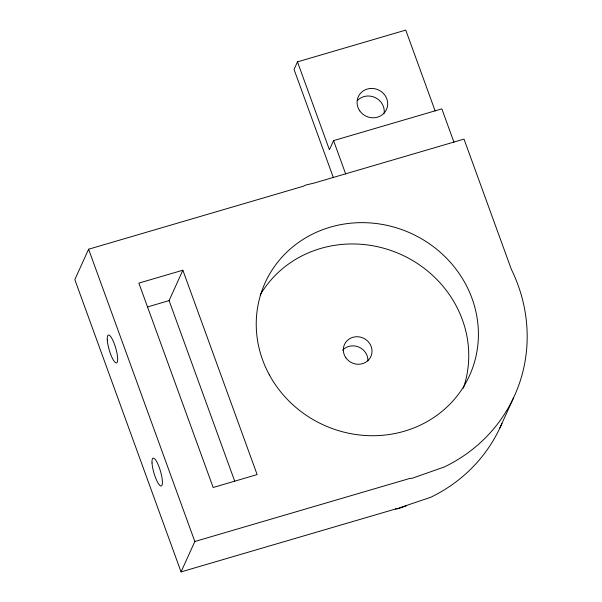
<?xml version="1.0" encoding="UTF-8"?>
<svg xmlns="http://www.w3.org/2000/svg" width="602" height="602" viewBox="0 0 602 602"><rect width="100%" height="100%" fill="white"/><g stroke="black" fill="none" stroke-linecap="round" stroke-linejoin="round"><path stroke-width="0.9" d="M181.059 571.9L194.83 541.499L409.225 478.605L412.423 478.206L444.344 466.941A161.532 151.584 24.4 0 0 511.369 269.395L464.014 139.107L314.184 183.053L305.861 185.017L303.325 186.244L88.599 249.22L74.829 279.629L181.059 571.9L397.185 508.509M234.727 481.209L169.087 300.609L182.857 270.208L138.874 283.106L213.161 487.485L257.137 474.587L182.857 270.208M435.148 110.964L405.756 30.1L297.478 61.863L294.047 69.433L333.342 177.545M453.976 142.26L441.838 108.864L333.561 140.62L329.422 149.755L297.478 61.863M499.652 428.489L513.416 398.088M406.643 505.733L398.659 508.607L395.461 509.014M147.55 306.93L169.087 300.609M398.9 508.005L430.573 497.342A161.532 151.584 24.4 0 0 501.948 423.379M333.561 140.62L345.698 174.023M88.599 249.22L194.83 541.499M342.621 350.191A14.508 13.613 24.4 0 1 358.86 347.091A14.508 13.613 24.4 0 1 367.875 360.997M260.199 294.98A112.235 105.327 24.4 0 1 401.677 254.797A112.235 105.327 24.4 0 1 463.322 388.222M357.31 100.624A15.471 14.523 24.4 0 1 375.181 97.569A15.471 14.523 24.4 0 1 384.136 113.296M269.32 374.805A112.235 105.327 24.4 0 0 461.636 389.735A112.235 105.327 24.4 0 0 371.013 222.996A112.235 105.327 24.4 0 0 269.32 374.805M345.841 357.738A14.508 13.613 24.4 0 0 370.629 357.009A14.508 13.613 24.4 0 0 356.55 336.729A14.508 13.613 24.4 0 0 345.841 357.738M152.02 462.93A14.508 3.386 73.7 0 0 160.32 485.769A14.508 3.386 73.7 0 0 159.267 467.498A14.508 3.386 73.7 0 0 152.02 462.93M359.755 110.843A15.471 14.523 24.4 0 0 386.206 110.061A15.471 14.523 24.4 0 0 371.178 88.434A15.471 14.523 24.4 0 0 359.755 110.843M107.291 339.882A14.508 3.386 73.7 0 0 115.592 362.72A14.508 3.386 73.7 0 0 114.546 344.449A14.508 3.386 73.7 0 0 107.291 339.882"/></g></svg>
